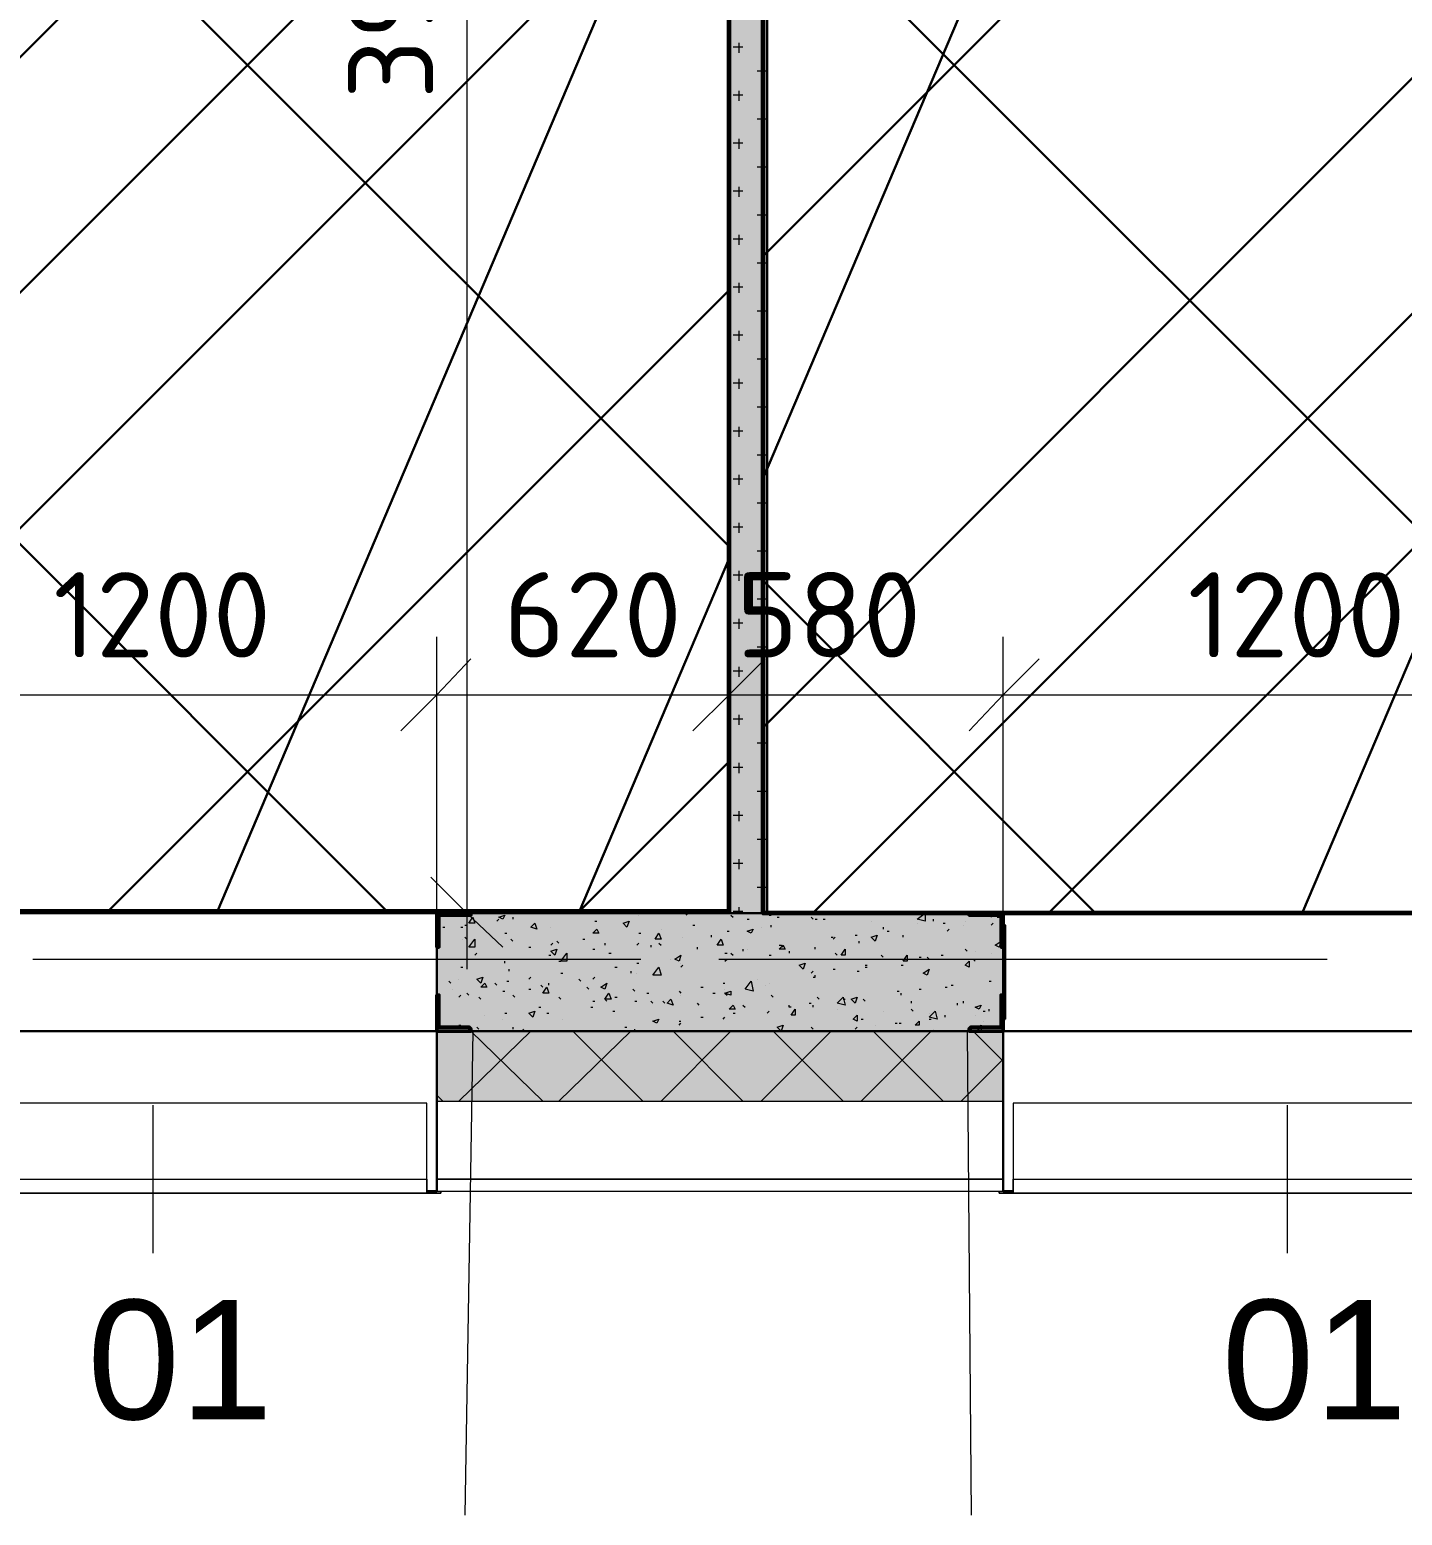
# Model space of a CAD drawing. Header units: millimetres. Extents: x -84737 to 172119, y -43083 to 59399.
# Drawn here: x 107943 to 110847, y 32070 to 35213 of the extents above; entities that cross this region are included whole.
import ezdxf

# ---------------------------------------------------------------- set-up
doc = ezdxf.new("R2010")
doc.units = ezdxf.units.MM
for name, color, linetype, lineweight in [('11) Плинтус ПЛ-2', 70, 'Continuous', 30), ('12) Наливной пол', 150, 'Continuous', 30), ('15) Штукатурка стен СТ-1.1', 161, 'Continuous', 60), ('16) Краска СТ-1.1 стена', 5, 'Continuous', 60), ('18) Краска ПТ-1 потолок', 31, 'Continuous', 30), ('20) Шпакл. баз. фин Стена', 40, 'Continuous', 60), ('22) Шпакл. баз. фин. Потолок', 102, 'Continuous', 30), ('8) Линолеум Л-1.1', 130, 'Continuous', 30)]:
    doc.layers.add(name, color=color, linetype=linetype, lineweight=lineweight)
doc.layers.add('PDF _Геометрия', color=7, linetype='Continuous')
doc.layers.add('PDF _Текст', color=7, linetype='Continuous')
doc.layers.add('PDF _Сплошная заливка', color=7, linetype='Continuous', true_color=0xffffff)
doc.styles.add('PDF GOSTCommon', font='arial.ttf')
doc.styles.add('PDF ISOCPEUR', font='isocpeur.ttf')

msp = doc.modelspace()

# ---------------------------------------------------------------- hatches: boundary and pattern name
at = {"layer": '12) Наливной пол'}
h = msp.add_hatch(dxfattribs=at)
h.set_pattern_fill('ANSI31', color=256, scale=222)
h.paths.add_polyline_path([(114514.8, 42635.7), (112106.2, 42635.7), (112106.2, 33344.1), (114514.8, 33344.1)])
h.paths.add_polyline_path([(124026.4, 38444.9), (124026.4, 33348.3), (114586.7, 33348.3), (114586.7, 39884.2), (116707.5, 39884.2), (116707.5, 38444.9)])
h.paths.add_polyline_path([(129605.6, 33344.1), (124106.9, 33344.1), (124106.9, 43647.4), (129605.6, 43647.4)])
h.paths.add_polyline_path([(109494.4, 42635.7), (111903, 42635.7), (111903, 33344.1), (109494.4, 33344.1)])
h.paths.add_polyline_path([(99982.7, 38444.9), (99982.7, 33348.3), (109422.4, 33348.3), (109422.4, 39884.2), (107301.6, 39884.2), (107301.6, 38444.9)])
h.paths.add_polyline_path([(94403.5, 33344.1), (99902.3, 33344.1), (99902.3, 43647.4), (94403.5, 43647.4)])
at = {"layer": '18) Краска ПТ-1 потолок'}
h = msp.add_hatch(dxfattribs=at)
h.set_pattern_fill('ANSI32', color=256, scale=222, angle=22)
h.paths.add_polyline_path([(114514.8, 42635.7), (112106.2, 42635.7), (112106.2, 33344.1), (114514.8, 33344.1)])
h.paths.add_polyline_path([(124026.4, 38444.9), (124026.4, 33348.3), (114586.7, 33348.3), (114586.7, 39884.2), (116707.5, 39884.2), (116707.5, 38444.9)])
h.paths.add_polyline_path([(129605.6, 33344.1), (124106.9, 33344.1), (124106.9, 43647.4), (129605.6, 43647.4)])
h.paths.add_polyline_path([(109494.4, 42635.7), (111903, 42635.7), (111903, 33344.1), (109494.4, 33344.1)])
h.paths.add_polyline_path([(99982.7, 38444.9), (99982.7, 33348.3), (109422.4, 33348.3), (109422.4, 39884.2), (107301.6, 39884.2), (107301.6, 38444.9)])
h.paths.add_polyline_path([(94403.5, 33344.1), (99902.3, 33344.1), (99902.3, 43647.4), (94403.5, 43647.4)])
h = msp.add_hatch(dxfattribs=at)
h.set_pattern_fill('ANSI32', color=256, scale=222, angle=22)
h.paths.add_polyline_path([(114514.8, 42635.7), (112106.2, 42635.7), (112106.2, 33344.1), (114514.8, 33344.1)])
h.paths.add_polyline_path([(124026.4, 38444.9), (124026.4, 33348.3), (114586.7, 33348.3), (114586.7, 39884.2), (116707.5, 39884.2), (116707.5, 38444.9)])
h.paths.add_polyline_path([(129605.6, 33344.1), (124106.9, 33344.1), (124106.9, 43647.4), (129605.6, 43647.4)])
h.paths.add_polyline_path([(109494.4, 42635.7), (111903, 42635.7), (111903, 33344.1), (109494.4, 33344.1)])
h.paths.add_polyline_path([(99982.7, 38444.9), (99982.7, 33348.3), (109422.4, 33348.3), (109422.4, 39884.2), (107301.6, 39884.2), (107301.6, 38444.9)])
h.paths.add_polyline_path([(94403.5, 33344.1), (99902.3, 33344.1), (99902.3, 43647.4), (94403.5, 43647.4)])
at = {"layer": '22) Шпакл. баз. фин. Потолок'}
h = msp.add_hatch(dxfattribs=at)
h.set_pattern_fill('ANSI37', color=256, scale=333)
h.paths.add_polyline_path([(114514.8, 42635.7), (112106.2, 42635.7), (112106.2, 33344.1), (114514.8, 33344.1)])
h.paths.add_polyline_path([(124026.4, 38444.9), (124026.4, 33348.3), (114586.7, 33348.3), (114586.7, 39884.2), (116707.5, 39884.2), (116707.5, 38444.9)])
h.paths.add_polyline_path([(129605.6, 33344.1), (124106.9, 33344.1), (124106.9, 43647.4), (129605.6, 43647.4)])
h.paths.add_polyline_path([(109494.4, 42635.7), (111903, 42635.7), (111903, 33344.1), (109494.4, 33344.1)])
h.paths.add_polyline_path([(99982.7, 38444.9), (99982.7, 33348.3), (109422.4, 33348.3), (109422.4, 39884.2), (107301.6, 39884.2), (107301.6, 38444.9)])
h.paths.add_polyline_path([(94403.5, 33344.1), (99902.3, 33344.1), (99902.3, 43647.4), (94403.5, 43647.4)])
h = msp.add_hatch(dxfattribs=at)
h.set_pattern_fill('ANSI37', color=256, scale=333)
h.paths.add_polyline_path([(114514.8, 42635.7), (112106.2, 42635.7), (112106.2, 33344.1), (114514.8, 33344.1)])
h.paths.add_polyline_path([(124026.4, 38444.9), (124026.4, 33348.3), (114586.7, 33348.3), (114586.7, 39884.2), (116707.5, 39884.2), (116707.5, 38444.9)])
h.paths.add_polyline_path([(129605.6, 33344.1), (124106.9, 33344.1), (124106.9, 43647.4), (129605.6, 43647.4)])
h.paths.add_polyline_path([(109494.4, 42635.7), (111903, 42635.7), (111903, 33344.1), (109494.4, 33344.1)])
h.paths.add_polyline_path([(99982.7, 38444.9), (99982.7, 33348.3), (109422.4, 33348.3), (109422.4, 39884.2), (107301.6, 39884.2), (107301.6, 38444.9)])
h.paths.add_polyline_path([(94403.5, 33344.1), (99902.3, 33344.1), (99902.3, 43647.4), (94403.5, 43647.4)])
at = {"layer": '8) Линолеум Л-1.1'}
h = msp.add_hatch(dxfattribs=at)
h.set_pattern_fill('ANSI31', color=256, scale=222)
h.paths.add_polyline_path([(114514.8, 42635.7), (112106.2, 42635.7), (112106.2, 33344.1), (114514.8, 33344.1)])
h.paths.add_polyline_path([(124026.4, 38444.9), (124026.4, 33348.3), (114586.7, 33348.3), (114586.7, 39884.2), (116707.5, 39884.2), (116707.5, 38444.9)])
h.paths.add_polyline_path([(129605.6, 33344.1), (124106.9, 33344.1), (124106.9, 43647.4), (129605.6, 43647.4)])
h.paths.add_polyline_path([(109494.4, 42635.7), (111903, 42635.7), (111903, 33344.1), (109494.4, 33344.1)])
h.paths.add_polyline_path([(99982.7, 38444.9), (99982.7, 33348.3), (109422.4, 33348.3), (109422.4, 39884.2), (107301.6, 39884.2), (107301.6, 38444.9)])
h.paths.add_polyline_path([(94403.5, 33344.1), (99902.3, 33344.1), (99902.3, 43647.4), (94403.5, 43647.4)])
at = {"layer": 'PDF _Сплошная заливка', "transparency": 33554559}
h = msp.add_hatch(color=256, dxfattribs=at)
h.paths.add_polyline_path([(109502.8, 37247), (109422.4, 37247), (109422.4, 33344.1), (109502.8, 33344.1)])
h.paths.add_polyline_path([(109422.4, 42047.3), (109502.8, 42047.3), (109502.8, 42644.1), (109422.4, 42644.1)])
h.paths.add_polyline_path([(109422.4, 38694.7), (109502.8, 38694.7), (109502.8, 41395.4), (109422.4, 41395.4)])
h = msp.add_hatch(color=256, dxfattribs=at)
h.paths.add_polyline_path([(107602.2, 33094.3), (107602.2, 33344.1), (107301.6, 33344.1), (107301.6, 33094.3)])
h.paths.add_polyline_path([(111204.5, 33344.1), (111204.5, 33094.3), (111903, 33094.3), (111903, 33344.1)])
h.paths.add_polyline_path([(110002.3, 33094.3), (110002.3, 33344.1), (108804.4, 33344.1), (108804.4, 33094.3)])
h = msp.add_hatch(color=256, dxfattribs=at)
h.paths.add_polyline_path([(96003.6, 32946.2), (96003.6, 33094.3), (94153.8, 33094.3), (94153.8, 32946.2)])
h.paths.add_polyline_path([(124403.2, 32946.2), (124403.2, 33094.3), (123205.2, 33094.3), (123205.2, 32946.2)])
h.paths.add_polyline_path([(126803.3, 32946.2), (126803.3, 33094.3), (125605.4, 33094.3), (125605.4, 32946.2)])
h.paths.add_polyline_path([(117604.9, 32946.2), (117604.9, 33094.3), (116402.7, 33094.3), (116402.7, 32946.2)])
h.paths.add_polyline_path([(120005, 32946.2), (120005, 33094.3), (118802.9, 33094.3), (118802.9, 32946.2)])
h.paths.add_polyline_path([(112402.5, 32946.2), (112402.5, 33094.3), (111204.5, 33094.3), (111204.5, 32946.2)])
h.paths.add_polyline_path([(114802.6, 32946.2), (114802.6, 33094.3), (113604.7, 33094.3), (113604.7, 32946.2)])
h.paths.add_polyline_path([(107602.2, 32946.2), (107602.2, 33094.3), (106404.2, 33094.3), (106404.2, 32946.2)])
h.paths.add_polyline_path([(110002.3, 32946.2), (110002.3, 33094.3), (108804.4, 33094.3), (108804.4, 32946.2)])
h.paths.add_polyline_path([(100803.9, 32946.2), (100803.9, 33094.3), (99601.7, 33094.3), (99601.7, 32946.2)])
h.paths.add_polyline_path([(105202, 32946.2), (105202, 33094.3), (104004.1, 33094.3), (104004.1, 32946.2)])
h.paths.add_polyline_path([(128005.5, 33094.3), (128005.5, 32946.2), (129855.4, 32946.2), (129855.4, 33094.3)])
h.paths.add_polyline_path([(98403.8, 32946.2), (98403.8, 33094.3), (97201.6, 33094.3), (97201.6, 32946.2)])

# ---------------------------------------------------------------- linework, layer by layer
at = {"layer": '11) Плинтус ПЛ-2'}
for points in [[(109494.4, 38694.7), (109494.4, 42635.7), (111903, 42635.7), (111903, 33344.1), (109494.4, 33344.1), (109494.4, 37247)], [(99982.7, 33348.3), (109422.4, 33348.3), (109422.4, 37247)]]:
    msp.add_lwpolyline(points, dxfattribs=at)
at = {"layer": '15) Штукатурка стен СТ-1.1'}
for points in [[(111903, 42635.7), (111903, 33344.1), (109494.4, 33344.1), (109494.4, 37247)], [(99982.7, 33348.3), (109422.4, 33348.3), (109422.4, 37247)]]:
    msp.add_lwpolyline(points, dxfattribs=at)
at = {"layer": '16) Краска СТ-1.1 стена'}
for points in [[(111903, 42635.7), (111903, 33344.1), (109494.4, 33344.1), (109494.4, 37247)], [(99982.7, 33348.3), (109422.4, 33348.3), (109422.4, 37247)]]:
    msp.add_lwpolyline(points, dxfattribs=at)
at = {"layer": '20) Шпакл. баз. фин Стена'}
for points in [[(111903, 42635.7), (111903, 33344.1), (109494.4, 33344.1), (109494.4, 37247)], [(99982.7, 33348.3), (109422.4, 33348.3), (109422.4, 37247)]]:
    msp.add_lwpolyline(points, dxfattribs=at)
at = {"layer": '8) Линолеум Л-1.1'}
for points in [[(109494.4, 42635.7), (111903, 42635.7), (111903, 33344.1), (109494.4, 33344.1)], [(99982.7, 38444.9), (99982.7, 33348.3), (109422.4, 33348.3), (109422.4, 39884.2), (107301.6, 39884.2), (107301.6, 38444.9)]]:
    msp.add_lwpolyline(points, close=True, dxfattribs=at)
at = {"layer": 'PDF _Геометрия', "lineweight": 9}
for points in [[(108867.9, 43765.9), (108867.9, 39964.6), (108867.9, 39884.2), (108867.9, 38694.7), (108867.9, 37247), (108867.9, 33225.6)], [(109430.9, 35177), (109452, 35177)], [(109443.6, 35164.3), (109443.6, 35185.5)], [(109481.7, 35126.2), (109502.8, 35126.2)], [(109494.4, 35113.5), (109494.4, 35134.7)], [(109443.6, 35062.7), (109443.6, 35083.9)], [(109430.9, 35075.4), (109452, 35075.4)], [(109481.7, 35024.6), (109502.8, 35024.6)], [(109494.4, 35011.9), (109494.4, 35033.1)], [(109443.6, 34961.1), (109443.6, 34982.3)], [(109430.9, 34973.8), (109452, 34973.8)], [(109481.7, 34923), (109502.8, 34923)], [(109494.4, 34910.3), (109494.4, 34931.5)], [(109430.9, 34872.2), (109452, 34872.2)], [(109443.6, 34859.5), (109443.6, 34880.7)], [(109494.4, 34808.7), (109494.4, 34829.9)], [(109481.7, 34821.4), (109502.8, 34821.4)], [(109430.9, 34770.6), (109452, 34770.6)], [(109443.6, 34757.9), (109443.6, 34779.1)], [(109481.7, 34719.8), (109502.8, 34719.8)], [(109494.4, 34707.1), (109494.4, 34728.3)], [(109430.9, 34669), (109452, 34669)], [(109443.6, 34656.3), (109443.6, 34677.5)], [(109481.7, 34618.3), (109502.8, 34618.3)], [(109494.4, 34605.6), (109494.4, 34626.7)], [(109443.6, 34554.8), (109443.6, 34575.9)], [(109430.9, 34567.5), (109452, 34567.5)], [(109481.7, 34516.7), (109502.8, 34516.7)], [(109494.4, 34504), (109494.4, 34525.1)], [(109430.9, 34465.9), (109452, 34465.9)], [(109443.6, 34453.2), (109443.6, 34474.3)], [(109494.4, 34402.4), (109494.4, 34423.5)], [(109481.7, 34415.1), (109502.8, 34415.1)], [(109430.9, 34364.3), (109452, 34364.3)], [(109443.6, 34351.6), (109443.6, 34372.7)], [(109422.4, 34305), (109422.4, 33805.5), (109422.4, 33687)], [(109481.7, 34313.5), (109502.8, 34313.5)], [(109494.4, 34300.8), (109494.4, 34321.9)], [(109430.9, 34262.7), (109452, 34262.7)], [(109443.6, 34250), (109443.6, 34271.1)], [(109481.7, 34211.9), (109502.8, 34211.9)], [(109494.4, 34199.2), (109494.4, 34220.3)], [(109443.6, 34148.4), (109443.6, 34169.5)], [(109430.9, 34161.1), (109452, 34161.1)], [(109481.7, 34110.3), (109502.8, 34110.3)], [(109494.4, 34097.6), (109494.4, 34118.7)], [(109430.9, 34059.5), (109452, 34059.5)], [(109443.6, 34046.8), (109443.6, 34068)], [(109481.7, 34008.7), (109502.8, 34008.7)], [(109494.4, 33996), (109494.4, 34017.2)], [(109430.9, 33957.9), (109452, 33957.9)], [(109443.6, 33945.2), (109443.6, 33966.4)], [(108804.4, 33306), (108804.4, 33805.5), (108804.4, 33928.3)], [(109494.4, 33894.4), (109494.4, 33915.6)], [(110002.3, 33306), (110002.3, 33805.5), (110002.3, 33928.3)], [(109481.7, 33907.1), (109502.8, 33907.1)], [(109430.9, 33856.3), (109452, 33856.3)], [(109443.6, 33843.6), (109443.6, 33864.8)], [(94280.8, 33805.5), (95102, 33805.5), (96003.6, 33805.5), (97201.6, 33805.5), (98403.8, 33805.5), (99601.7, 33805.5), (99902.3, 33805.5), (100803.9, 33805.5), (104004.1, 33805.5), (105202, 33805.5), (106404.2, 33805.5), (107301.6, 33805.5), (107602.2, 33805.5), (108804.4, 33805.5), (109422.4, 33805.5), (110002.3, 33805.5), (111204.5, 33805.5), (111903, 33805.5), (112004.6, 33805.5), (112101.9, 33805.5), (112402.5, 33805.5), (113604.7, 33805.5)], [(109481.7, 33805.5), (109502.8, 33805.5)], [(109494.4, 33792.8), (109494.4, 33814)], [(109443.6, 33742), (109443.6, 33763.2)], [(109430.9, 33754.7), (109452, 33754.7)], [(109481.7, 33703.9), (109502.8, 33703.9)], [(109494.4, 33691.2), (109494.4, 33712.4)], [(109430.9, 33653.1), (109452, 33653.1)], [(109443.6, 33640.4), (109443.6, 33661.6)], [(109481.7, 33602.3), (109502.8, 33602.3)], [(109494.4, 33589.6), (109494.4, 33610.8)], [(109430.9, 33551.5), (109452, 33551.5)], [(109443.6, 33538.8), (109443.6, 33560)], [(109494.4, 33488), (109494.4, 33509.2)], [(109481.7, 33500.7), (109502.8, 33500.7)], [(109430.9, 33449.9), (109452, 33449.9)], [(109443.6, 33437.2), (109443.6, 33458.4)], [(109481.7, 33399.1), (109502.8, 33399.1)], [(109494.4, 33386.4), (109494.4, 33407.6)], [(109430.9, 33348.3), (109452, 33348.3)], [(109443.6, 33344.1), (109443.6, 33356.8)], [(109367.4, 33344.1), (108867.9, 33344.1), (108745.1, 33344.1)], [(108863.6, 33318.7), (108867.9, 33318.7)], [(108931.4, 33327.2), (108935.6, 33331.4)], [(108965.2, 33335.6), (108965.2, 33331.4)], [(109049.9, 33344.1), (109049.9, 33344.1)], [(109138.8, 33327.2), (109143, 33327.2)], [(109231.9, 33339.9), (109231.9, 33339.9)], [(109329.3, 33344.1), (109333.5, 33339.9)], [(109346.2, 33318.7), (109350.4, 33318.7)], [(109426.6, 33339.9), (109430.9, 33335.6)], [(109460.5, 33331.4), (109464.7, 33331.4)], [(109507.1, 33339.9), (109511.3, 33339.9)], [(109511.3, 33314.5), (109511.3, 33318.7)], [(109524, 33335.6), (109528.2, 33335.6)], [(109596, 33335.6), (109600.2, 33331.4)], [(109604.4, 33331.4), (109608.7, 33331.4)], [(109621.4, 33331.4), (109625.6, 33331.4)], [(109697.6, 33344.1), (109701.8, 33344.1)], [(109723, 33327.2), (109723, 33327.2)], [(109820.3, 33322.9), (109820.3, 33322.9)], [(109854.2, 33331.4), (109854.2, 33327.2)], [(109875.3, 33322.9), (109879.6, 33322.9)], [(109879.6, 33344.1), (109879.6, 33339.9)], [(109917.7, 33318.7), (109917.7, 33318.7)], [(109921.9, 33327.2), (109921.9, 33327.2)], [(109976.9, 33339.9), (109976.9, 33335.6)], [(109976.9, 33318.7), (109981.2, 33322.9)], [(109989.6, 33335.6), (109993.9, 33335.6)], [(108817.1, 33314.5), (108821.3, 33314.5)], [(108855.2, 33314.5), (108859.4, 33314.5)], [(108859.4, 33289.1), (108859.4, 33289.1)], [(108863.6, 33293.3), (108867.9, 33289.1)], [(108948.3, 33301.8), (108952.5, 33301.8)], [(108961, 33289.1), (108965.2, 33284.8)], [(109045.7, 33314.5), (109045.7, 33314.5)], [(109113.4, 33289.1), (109117.6, 33289.1)], [(109231.9, 33301.8), (109236.1, 33301.8)], [(109278.5, 33310.2), (109278.5, 33310.2)], [(109325, 33293.3), (109325, 33293.3)], [(109384.3, 33297.5), (109384.3, 33293.3)], [(109418.2, 33306), (109422.4, 33306)], [(109490.1, 33314.5), (109490.1, 33314.5)], [(109638.3, 33293.3), (109642.5, 33293.3)], [(109642.5, 33289.1), (109646.8, 33293.3)], [(109689.1, 33297.5), (109693.3, 33297.5)], [(109748.3, 33314.5), (109748.3, 33310.2)], [(109756.8, 33306), (109761, 33306)], [(109790.7, 33293.3), (109790.7, 33297.5)], [(109883.8, 33306), (109888, 33310.2)], [(108884.8, 33255.2), (108889, 33259.4)], [(108999.1, 33272.1), (109003.3, 33272.1)], [(109041.4, 33255.2), (109045.7, 33255.2)], [(109045.7, 33276.4), (109049.9, 33280.6)], [(109058.4, 33284.8), (109062.6, 33280.6)], [(109134.6, 33267.9), (109138.8, 33267.9)], [(109160, 33280.6), (109160, 33276.4)], [(109168.4, 33259.4), (109172.7, 33259.4)], [(109227.7, 33276.4), (109231.9, 33280.6)], [(109257.3, 33276.4), (109257.3, 33272.1)], [(109274.2, 33280.6), (109278.5, 33276.4)], [(109354.7, 33272.1), (109354.7, 33267.9)], [(109413.9, 33259.4), (109418.2, 33259.4)], [(109426.6, 33259.4), (109430.9, 33255.2)], [(109452, 33267.9), (109452, 33263.7)], [(109460.5, 33267.9), (109460.5, 33267.9)], [(109507.1, 33255.2), (109511.3, 33255.2)], [(109528.2, 33276.4), (109532.5, 33276.4), (109536.7, 33272.1)], [(109549.4, 33263.7), (109549.4, 33259.4)], [(109604.4, 33267.9), (109604.4, 33272.1)], [(109646.8, 33259.4), (109651, 33255.2)], [(109697.6, 33280.6), (109697.6, 33284.8)], [(109744.1, 33255.2), (109748.3, 33251)], [(109871.1, 33255.2), (109875.3, 33255.2)], [(109921.9, 33267.9), (109926.1, 33263.7)], [(109943.1, 33263.7), (109943.1, 33263.7)], [(109976.9, 33259.4), (109976.9, 33259.4)], [(107949.3, 33246.7), (108948.3, 33246.7)], [(107983.2, 33246.7), (108034, 33246.7)], [(108232.9, 33246.7), (109236.1, 33246.7)], [(108817.1, 33246.7), (108817.1, 33246.7)], [(108855.2, 33229.8), (108859.4, 33229.8)], [(108948.3, 33238.3), (108948.3, 33242.5)], [(108956.8, 33225.6), (108956.8, 33221.3)], [(109062.6, 33242.5), (109066.8, 33242.5)], [(109151.5, 33246.7), (109202.3, 33246.7)], [(109181.1, 33229.8), (109185.4, 33229.8)], [(109227.7, 33238.3), (109231.9, 33238.3)], [(109299.6, 33246.7), (109299.6, 33246.7)], [(109320.8, 33238.3), (109320.8, 33238.3)], [(109320.8, 33229.8), (109325, 33234)], [(109401.2, 33246.7), (110400.2, 33246.7)], [(109413.9, 33242.5), (109418.2, 33246.7)], [(109435.1, 33246.7), (109485.9, 33246.7)], [(109642.5, 33225.6), (109646.8, 33225.6)], [(109689.1, 33246.7), (110688.1, 33246.7)], [(109710.3, 33234), (109714.5, 33234)], [(109710.3, 33229.8), (109714.5, 33229.8)], [(109786.4, 33234), (109790.7, 33234)], [(109816.1, 33246.7), (109820.3, 33246.7)], [(109824.5, 33251), (109828.8, 33251)], [(109841.5, 33251), (109845.7, 33246.7)], [(109883.8, 33246.7), (109883.8, 33246.7)], [(109938.8, 33246.7), (109943.1, 33242.5)], [(110603.4, 33246.7), (110654.2, 33246.7)], [(108829.8, 33200.2), (108834, 33195.9)], [(108850.9, 33204.4), (108850.9, 33204.4)], [(108927.1, 33195.9), (108931.4, 33191.7)], [(108952.5, 33200.2), (108956.8, 33200.2)], [(108999.1, 33204.4), (109003.3, 33208.6)], [(109024.5, 33191.7), (109028.7, 33187.5)], [(109041.4, 33191.7), (109041.4, 33195.9)], [(109066.8, 33217.1), (109071.1, 33217.1)], [(109104.9, 33204.4), (109109.2, 33200.2)], [(109134.6, 33204.4), (109138.8, 33208.6)], [(109215, 33221.3), (109215, 33217.1)], [(109227.7, 33217.1), (109227.7, 33217.1)], [(109409.7, 33195.9), (109413.9, 33195.9)], [(109481.7, 33204.4), (109481.7, 33204.4)], [(109498.6, 33191.7), (109498.6, 33191.7)], [(109507.1, 33195.9), (109507.1, 33195.9)], [(109596, 33217.1), (109600.2, 33221.3)], [(109600.2, 33208.6), (109604.4, 33208.6), (109604.4, 33212.9)], [(109693.3, 33221.3), (109697.6, 33221.3)], [(109892.3, 33191.7), (109896.5, 33191.7)], [(109972.7, 33200.2), (109976.9, 33200.2)], [(108838.2, 33183.2), (108838.2, 33183.2)], [(108850.9, 33166.3), (108855.2, 33170.5)], [(108867.9, 33174.8), (108872.1, 33170.5)], [(108893.3, 33166.3), (108897.5, 33162.1)], [(108944.1, 33179), (108948.3, 33179)], [(108965.2, 33170.5), (108969.5, 33166.3)], [(108999.1, 33183.2), (109003.3, 33183.2)], [(109062.6, 33166.3), (109066.8, 33162.1)], [(109121.9, 33187.5), (109126.1, 33183.2)], [(109160, 33162.1), (109164.2, 33157.8)], [(109181.1, 33166.3), (109185.4, 33166.3)], [(109219.2, 33183.2), (109223.4, 33179)], [(109248.8, 33174.8), (109253.1, 33174.8)], [(109316.6, 33179), (109320.8, 33174.8)], [(109320.8, 33170.5), (109320.8, 33170.5)], [(109363.1, 33187.5), (109367.4, 33187.5)], [(109388.5, 33174.8), (109392.8, 33174.8)], [(109413.9, 33183.2), (109413.9, 33183.2)], [(109413.9, 33174.8), (109418.2, 33170.5)], [(109511.3, 33170.5), (109515.5, 33166.3)], [(109608.7, 33166.3), (109612.9, 33162.1)], [(109663.7, 33162.1), (109667.9, 33162.1)], [(109693.3, 33162.1), (109693.3, 33162.1)], [(109706, 33162.1), (109710.3, 33157.8)], [(109778, 33179), (109782.2, 33179)], [(109786.4, 33170.5), (109786.4, 33174.8)], [(109824.5, 33183.2), (109828.8, 33183.2)], [(109879.6, 33187.5), (109883.8, 33187.5)], [(108906, 33128.2), (108906, 33128.2)], [(108948.3, 33132.4), (108952.5, 33132.4)], [(109020.3, 33145.1), (109024.5, 33145.1)], [(109037.2, 33132.4), (109041.4, 33132.4)], [(109130.3, 33145.1), (109134.6, 33145.1)], [(109134.6, 33157.8), (109138.8, 33157.8)], [(109176.9, 33136.7), (109181.1, 33136.7)], [(109223.4, 33157.8), (109227.7, 33157.8)], [(109257.3, 33157.8), (109261.5, 33153.6)], [(109282.7, 33157.8), (109286.9, 33153.6)], [(109354.7, 33153.6), (109358.9, 33149.4)], [(109430.9, 33132.4), (109435.1, 33132.4)], [(109452, 33149.4), (109456.3, 33145.1)], [(109502.8, 33132.4), (109507.1, 33136.7)], [(109553.6, 33145.1), (109549.4, 33145.1), (109549.4, 33149.4)], [(109591.7, 33153.6), (109596, 33153.6)], [(109600.2, 33145.1), (109600.2, 33149.4)], [(109651, 33140.9), (109651, 33140.9)], [(109748.3, 33136.7), (109748.3, 33136.7)], [(109807.6, 33157.8), (109807.6, 33153.6)], [(109807.6, 33140.9), (109811.8, 33136.7)], [(109845.7, 33132.4), (109845.7, 33132.4)], [(109879.6, 33124), (109879.6, 33128.2)], [(109905, 33153.6), (109905, 33149.4)], [(109917.7, 33157.8), (109917.7, 33153.6)], [(109943.1, 33128.2), (109943.1, 33128.2)], [(109960, 33136.7), (109964.2, 33136.7)], [(109972.7, 33136.7), (109972.7, 33140.9)], [(110002.3, 33149.4), (110002.3, 33149.4)], [(108850.9, 33107), (108855.2, 33107)], [(108889, 33102.8), (108893.3, 33098.6)], [(108944.1, 33119.7), (108944.1, 33119.7)], [(108965.2, 33102.8), (108965.2, 33098.6)], [(108986.4, 33098.6), (108990.6, 33094.3)], [(109071.1, 33119.7), (109071.1, 33119.7)], [(109202.3, 33102.8), (109206.5, 33102.8)], [(109223.4, 33094.3), (109223.4, 33098.6)], [(109316.6, 33115.5), (109320.8, 33115.5)], [(109316.6, 33107), (109320.8, 33111.3)], [(109363.1, 33124), (109367.4, 33124)], [(109409.7, 33119.7), (109413.9, 33124)], [(109596, 33102.8), (109600.2, 33098.6)], [(109689.1, 33098.6), (109693.3, 33102.8)], [(109701.8, 33119.7), (109706, 33119.7)], [(109731.4, 33107), (109731.4, 33107)], [(109773.7, 33111.3), (109778, 33111.3)], [(109782.2, 33111.3), (109786.4, 33111.3)], [(109845.7, 33119.7), (109849.9, 33119.7)], [(109854.2, 33098.6), (109854.2, 33098.6)], [(109947.3, 33094.3), (109955.8, 33107), (109955.8, 33094.3)], [(109960, 33115.5), (109960, 33115.5)], [(108850.9, 32946.2), (109003.3, 33094.3)], [(108880.6, 33094.3), (108863.6, 32070)], [(109028.7, 32946.2), (108876.3, 33094.3)], [(109062.6, 32946.2), (109215, 33094.3)], [(109240.4, 32946.2), (109092.2, 33094.3)], [(109278.5, 32946.2), (109426.6, 33094.3)], [(109452, 32946.2), (109303.9, 33094.3)], [(109490.1, 32946.2), (109638.3, 33094.3)], [(109663.7, 32946.2), (109515.5, 33094.3)], [(109701.8, 32946.2), (109849.9, 33094.3)], [(109875.3, 32946.2), (109727.2, 33094.3)], [(109926.1, 33094.3), (109934.6, 32070)], [(110002.3, 33030.9), (109938.8, 33094.3)], [(109913.4, 32946.2), (110002.3, 33035.1)], [(108817.1, 32946.2), (108804.4, 32958.9)], [(108203.3, 32937.7), (108203.3, 32624.5)], [(110603.4, 32937.7), (110603.4, 32624.5)]]:
    msp.add_lwpolyline(points, dxfattribs=at)
at = {"layer": 'PDF _Геометрия', "lineweight": 30}
for points in [[(110726.2, 33344.1), (111903, 33344.1), (111903, 42644.1), (110154.7, 42644.1)], [(109422.4, 33344.1), (109422.4, 38643.9)], [(109502.8, 37247), (109502.8, 33344.1)], [(111903, 33094.3), (111204.5, 33094.3), (111903, 33094.3), (111903, 33344.1), (111204.5, 33344.1), (111204.5, 33094.3), (110002.3, 33094.3), (110002.3, 33344.1), (108804.4, 33344.1), (108804.4, 33094.3), (107602.2, 33094.3), (107602.2, 33344.1), (107301.6, 33344.1), (107301.6, 33094.3), (107602.2, 33094.3), (107301.6, 33094.3)], [(109841.5, 33344.1), (110002.3, 33344.1), (111204.5, 33344.1), (111903, 33344.1)], [(110002.3, 33318.7), (110006.6, 33318.7), (110006.6, 33119.7), (110002.3, 33119.7), (110002.3, 33318.7), (110006.6, 33318.7), (110006.6, 33119.7), (110002.3, 33119.7)], [(107623.4, 32755.7), (107602.2, 32755.7), (107602.2, 32781.1), (107602.2, 33094.3), (108804.4, 33094.3), (108804.4, 32781.1), (108804.4, 32755.7), (108783.2, 32755.7)], [(110023.5, 32755.7), (110002.3, 32755.7), (110002.3, 32781.1), (110002.3, 33094.3), (111204.5, 33094.3), (111204.5, 32781.1), (111204.5, 32755.7), (111183.4, 32755.7)]]:
    msp.add_lwpolyline(points, dxfattribs=at)
at = {"layer": 'PDF _Геометрия', "lineweight": 18}
for points in [[(109422.4, 37247), (109422.4, 33344.1), (109502.8, 33344.1), (109502.8, 37247)], [(108783.2, 32781.1), (108783.2, 32751.5), (107623.4, 32751.5), (107623.4, 32781.1)], [(108804.4, 32781.1), (108804.4, 32755.7), (110002.3, 32755.7), (110002.3, 32781.1)], [(111183.4, 32781.1), (111183.4, 32751.5), (110023.5, 32751.5), (110023.5, 32781.1)]]:
    msp.add_lwpolyline(points, close=True, dxfattribs=at)
at = {"layer": 'PDF _Геометрия', "lineweight": 20}
for points in [[(108876.3, 33881.7), (108804.4, 33805.5), (108728.2, 33729.3)], [(109498.6, 33881.7), (109422.4, 33805.5), (109346.2, 33729.3)], [(110078.5, 33881.7), (110002.3, 33805.5), (109930.4, 33729.3)], [(108944.1, 33272.1), (108867.9, 33344.1), (108791.7, 33420.3)]]:
    msp.add_lwpolyline(points, dxfattribs=at)
at = {"layer": 'PDF _Геометрия', "lineweight": 30}
for points in [[(109045.7, 33344.1), (100634.6, 33344.1), (107301.6, 33344.1), (107602.2, 33344.1), (108804.4, 33344.1)], [(108804.4, 33094.3), (110002.3, 33094.3)]]:
    msp.add_lwpolyline(points, close=True, dxfattribs=at)
at = {"layer": 'PDF _Геометрия', "lineweight": 50}
for points in [[(108808.6, 33276.4), (108808.6, 33339.9), (108872.1, 33339.9), (108876.3, 33339.9), (108876.3, 33344.1), (108804.4, 33344.1), (108804.4, 33272.1), (108808.6, 33272.1)], [(109998.1, 33339.9), (109998.1, 33276.4), (109998.1, 33272.1), (110002.3, 33272.1), (110002.3, 33344.1), (109930.4, 33344.1), (109930.4, 33339.9), (109934.6, 33339.9)], [(108808.6, 33102.8), (108808.6, 33166.3), (108808.6, 33170.5), (108804.4, 33170.5), (108804.4, 33094.3), (108876.3, 33094.3), (108876.3, 33098.6), (108872.1, 33102.8)], [(109998.1, 33166.3), (109998.1, 33102.8), (109934.6, 33102.8), (109930.4, 33098.6), (109930.4, 33094.3), (110002.3, 33094.3), (110002.3, 33170.5), (109998.1, 33170.5)]]:
    msp.add_lwpolyline(points, close=True, dxfattribs=at)
at = {"layer": 'PDF _Геометрия', "lineweight": 9}
for points in [[(108880.6, 33335.6), (108884.8, 33322.9), (108872.1, 33322.9)], [(108948.3, 33339.9), (108944.1, 33331.4), (108935.6, 33335.6)], [(109011.8, 33322.9), (109016, 33310.2), (109003.3, 33314.5)], [(109210.8, 33327.2), (109206.5, 33314.5), (109198.1, 33322.9)], [(109837.2, 33327.2), (109820.3, 33331.4), (109837.2, 33344.1)], [(108884.8, 33272.1), (108872.1, 33272.1), (108884.8, 33289.1)], [(109143, 33310.2), (109147.3, 33301.8), (109134.6, 33301.8)], [(109274.2, 33301.8), (109278.5, 33289.1), (109265.8, 33289.1)], [(109405.5, 33289.1), (109409.7, 33276.4), (109397, 33276.4)], [(109473.2, 33310.2), (109469, 33301.8), (109460.5, 33306)], [(109735.6, 33297.5), (109731.4, 33284.8), (109723, 33293.3)], [(109058.4, 33267.9), (109054.1, 33255.2), (109045.7, 33263.7)], [(109079.5, 33242.5), (109066.8, 33242.5), (109079.5, 33259.4)], [(109320.8, 33255.2), (109316.6, 33242.5), (109308.1, 33246.7)], [(109536.7, 33276.4), (109540.9, 33267.9), (109528.2, 33267.9)], [(109667.9, 33267.9), (109667.9, 33255.2), (109659.5, 33255.2)], [(109799.1, 33255.2), (109799.1, 33242.5), (109790.7, 33242.5)], [(109998.1, 33284.8), (109993.9, 33272.1), (109985.4, 33276.4)], [(109278.5, 33212.9), (109261.5, 33212.9), (109274.2, 33229.8)], [(109583.3, 33238.3), (109579, 33225.6), (109570.6, 33234)], [(109845.7, 33225.6), (109841.5, 33212.9), (109833, 33217.1)], [(109930.4, 33242.5), (109930.4, 33229.8), (109921.9, 33234)], [(108901.7, 33208.6), (108897.5, 33195.9), (108889, 33204.4)], [(108906, 33195.9), (108910.2, 33187.5), (108897.5, 33187.5)], [(109164.2, 33195.9), (109160, 33183.2), (109151.5, 33187.5)], [(109473.2, 33179), (109456.3, 33183.2), (109469, 33200.2)], [(109037.2, 33187.5), (109041.4, 33174.8), (109028.7, 33174.8)], [(109168.4, 33174.8), (109172.7, 33162.1), (109160, 33162.1)], [(109299.6, 33162.1), (109303.9, 33149.4), (109291.2, 33153.6)], [(109426.6, 33179), (109426.6, 33170.5), (109413.9, 33174.8)], [(109667.9, 33149.4), (109651, 33153.6), (109663.7, 33166.3)], [(109693.3, 33166.3), (109689.1, 33153.6), (109680.6, 33162.1)], [(109011.8, 33136.7), (109007.6, 33124), (108999.1, 33132.4)], [(109430.9, 33149.4), (109435.1, 33140.9), (109422.4, 33140.9)], [(109562.1, 33140.9), (109562.1, 33128.2), (109553.6, 33128.2)], [(109693.3, 33128.2), (109693.3, 33115.5), (109684.9, 33119.7)], [(109862.6, 33119.7), (109845.7, 33124), (109858.4, 33136.7)], [(109955.8, 33149.4), (109951.5, 33140.9), (109943.1, 33145.1)], [(109274.2, 33119.7), (109270, 33111.3), (109261.5, 33115.5)], [(109536.7, 33107), (109532.5, 33094.3), (109524, 33102.8)], [(109824.5, 33115.5), (109824.5, 33107), (109816.1, 33107)]]:
    msp.add_lwpolyline(points, close=True, dxfattribs=at)
at = {"layer": 'PDF _Геометрия', "lineweight": 18}
for points in [[(108804.4, 33094.3), (108804.4, 32946.2), (108804.4, 32942), (108804.4, 32781.1), (110002.3, 32781.1), (110002.3, 32942), (110002.3, 32946.2), (110002.3, 33094.3)], [(108783.2, 32751.5), (108812.8, 32751.5), (108812.8, 32755.7), (108812.8, 32751.5), (108783.2, 32751.5), (108783.2, 32942), (107623.4, 32942), (107623.4, 32751.5), (107593.7, 32751.5), (107593.7, 32755.7), (107593.7, 32751.5), (107623.4, 32751.5), (108783.2, 32751.5), (108783.2, 32942), (107623.4, 32942), (107623.4, 32751.5)], [(108804.4, 32946.2), (110002.3, 32946.2)], [(111183.4, 32751.5), (111213, 32751.5), (111213, 32755.7), (111213, 32751.5), (111183.4, 32751.5), (111183.4, 32942), (110023.5, 32942), (110023.5, 32751.5), (109993.9, 32751.5), (109993.9, 32755.7), (109993.9, 32751.5), (110023.5, 32751.5), (111183.4, 32751.5), (111183.4, 32942), (110023.5, 32942), (110023.5, 32751.5)]]:
    msp.add_lwpolyline(points, dxfattribs=at)

# ---------------------------------------------------------------- texts
at = {"layer": 'PDF _Текст', "insert": (108706.7, 35066), "char_height": 180.46, "attachment_point": 4, "rotation": 90, "style": 'PDF ISOCPEUR'}
msp.add_mtext('3900', dxfattribs=at)
at = {"layer": 'PDF _Текст', "attachment_point": 4}
for s, insert, char_height, style in [('1200', (107992.6, 33975.1), 180.46, 'PDF ISOCPEUR'), ('620 580', (108945.1, 33975.1), 180.46, 'PDF ISOCPEUR'), ('1200', (110392.9, 33975.1), 180.46, 'PDF ISOCPEUR'), ('01', (108064.5, 32397.6), 252.47, 'PDF GOSTCommon'), ('01', (110464.8, 32397.6), 252.47, 'PDF GOSTCommon')]:
    msp.add_mtext(s, dxfattribs=dict(at, insert=insert, char_height=char_height, style=style))

doc.saveas('drawing.dxf')
